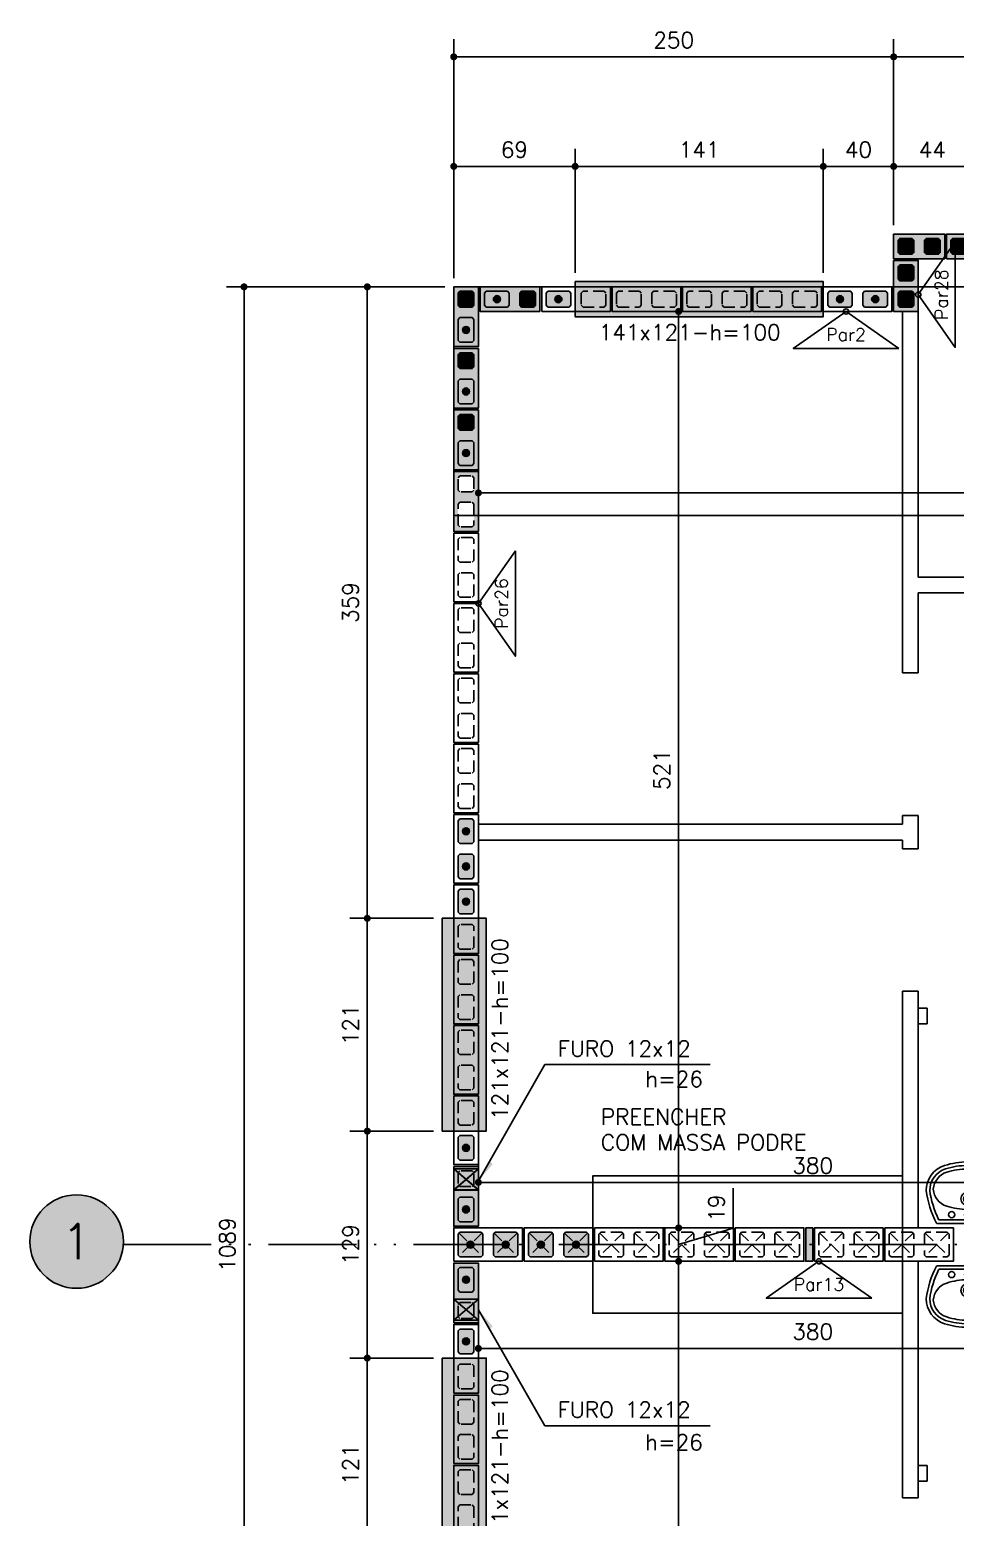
# Model space of a CAD drawing. Extents: x -14651 to 11095, y -4567 to -1290.
# Drawn here: x -41 to 485, y -3744 to -2898 of the extents above; entities that cross this region are included whole.
import ezdxf
from ezdxf.enums import TextEntityAlignment as Align

# ---------------------------------------------------------------- set-up
doc = ezdxf.new("R2010")
doc.units = 0
doc.header["$LTSCALE"] = 25
doc.linetypes.add('DASHED2', pattern=[0.375, 0.25, -0.125])
doc.linetypes.add('ESTILO_TQS_0004', pattern=[3.3, 2, -0.4, 0.05, -0.4, 0.05, -0.4])
for name, color, linetype in [('203', 1, 'DASHED2'), ('213', 252, 'Continuous'), ('241', 2, 'Continuous'), ('247', 50, 'Continuous'), ('248', 100, 'Continuous'), ('252', 1, 'Continuous'), ('253', 251, 'Continuous'), ('ABERTURAS', 53, 'Continuous'), ('ac-furo', 170, 'Continuous'), ('ALVENARIA NÃO ESTRUTURAL', 242, 'Continuous'), ('Arranque', 14, 'Continuous'), ('COTA', 1, 'Continuous'), ('EIXOS', 1, 'ESTILO_TQS_0004'), ('FERRO', 5, 'Continuous'), ('H2', 252, 'Continuous'), ('H4', 254, 'Continuous'), ('IND-EIXOS', 2, 'Continuous'), ('Linha_fina', 1, 'Continuous'), ('Pena_2', 2, 'Continuous'), ('PROJ', 252, 'Continuous'), ('T1', 2, 'Continuous'), ('TEXT-EIXOS', 3, 'Continuous'), ('TJANELA', 2, 'Continuous'), ('VIGA', 3, 'Continuous'), ('XREF-MC41-BAS-PLN-AMO-FINAIS-01.10$0$BLC_LOU_ATOMO', 1, 'Continuous')]:
    doc.layers.add(name, color=color, linetype=linetype)
doc.layers.add('XREF-MC41-BAS-ELE-PLN-TIPO-TERR$0$DEFPOINTS_ATOMO', color=21, linetype='Continuous', plot=False)
doc.styles.add('COTA', font='romans.shx')
doc.styles.get("Standard").update_dxf_attribs({"font": 'romans.shx'})
doc.styles.add('Texto1', font='romans.shx', dxfattribs={"height": 9})
doc.dimstyles.new('forma', dxfattribs={"dimscale": 5, "dimtxt": 1.8, "dimasz": 0.8, "dimexe": 2, "dimexo": 1, "dimgap": 1, "dimtad": 1, "dimdec": 1, "dimzin": 9, "dimtxsty": 'COTA', "dimblk1": 'DOT', "dimblk2": 'DOT', "dimsah": 1, "dimcen": 0, "dimdle": 1, "dimclrd": 256, "dimclre": 256, "dimclrt": 2, "dimadec": 0, "dimazin": 0, "dimtfac": 1, "dimtdec": 0, "dimtmove": 0, "dimatfit": 3, "dimfxl": 1, "dimtolj": 1, "dimtzin": 0, "dimarcsym": 0})

# ---------------------------------------------------------------- blocks, each defined once
blk = doc.blocks.new('P4015', base_point=(5842102.11612, -8124149.02973))
blk.add_lwpolyline([(5842082.61612, -8124156.02973), (5842121.61612, -8124156.02973), (5842121.61612, -8124142.02973), (5842082.61612, -8124142.02973), (5842082.61612, -8124156.02973)])
at = {"color": 1, "linetype": 'DASHED2'}
for points in [[(5842085.11612, -8124152.52973), (5842086.11612, -8124153.52973), (5842098.11612, -8124153.52973), (5842099.11612, -8124152.52973), (5842099.11612, -8124145.52973), (5842098.11612, -8124144.52973), (5842086.11612, -8124144.52973), (5842085.11612, -8124145.52973), (5842085.11612, -8124152.52973)], [(5842105.11612, -8124152.52973), (5842106.11612, -8124153.52973), (5842118.11612, -8124153.52973), (5842119.11612, -8124152.52973), (5842119.11612, -8124145.52973), (5842118.11612, -8124144.52973), (5842106.11612, -8124144.52973), (5842105.11612, -8124145.52973), (5842105.11612, -8124152.52973)]]:
    blk.add_lwpolyline(points, dxfattribs=at)
blk = doc.blocks.new('P3515')
at = {"layer": '248'}
h = blk.add_hatch(color=100, dxfattribs=at)
h.paths.add_polyline_path([(17, 7), (-17, 7), (-17, -7), (17, -7)])
h.paths.add_polyline_path([(-5.5, -3.5), (-6.5, -4.5), (-13.5, -4.5), (-14.5, -3.5), (-14.5, 3.5), (-13.5, 4.5), (-6.5, 4.5), (-5.5, 3.5)], flags=16)
h.paths.add_polyline_path([(0.5, 3.5), (1.5, 4.5), (13.5, 4.5), (14.5, 3.5), (14.5, -3.5), (13.5, -4.5), (1.5, -4.5), (0.5, -3.5)], flags=16)
blk.add_lwpolyline([(-17, -7), (17, -7), (17, 7), (-17, 7), (-17, -7)])
at = {"color": 1, "linetype": 'DASHED2'}
for points in [[(-14.5, -3.5), (-13.5, -4.5), (-6.5, -4.5), (-5.5, -3.5), (-5.5, 3.5), (-6.5, 4.5), (-13.5, 4.5), (-14.5, 3.5), (-14.5, -3.5)], [(0.5, -3.5), (1.5, -4.5), (13.5, -4.5), (14.5, -3.5), (14.5, 3.5), (13.5, 4.5), (1.5, 4.5), (0.5, 3.5), (0.5, -3.5)]]:
    blk.add_lwpolyline(points, dxfattribs=at)
blk = doc.blocks.new('P4020')
blk.add_lwpolyline([(-19.5, -9.5), (19.5, -9.5), (19.5, 9.5), (-19.5, 9.5), (-19.5, -9.5)])
at = {"color": 1, "linetype": 'DASHED2'}
for points in [[(-17, -6), (-16, -7), (-4, -7), (-3, -6), (-3, 6), (-4, 7), (-16, 7), (-17, 6), (-17, -6)], [(3, -6), (4, -7), (16, -7), (17, -6), (17, 6), (16, 7), (4, 7), (3, 6), (3, -6)]]:
    blk.add_lwpolyline(points, dxfattribs=at)
at = {"layer": '203', "color": 253}
for p, q in [((-16.5, 6.5), (-3.5, -6.5)), ((-3.5, 6.5), (-16.5, -6.5)), ((16.5, 6.5), (3.5, -6.5)), ((3.5, 6.5), (16.5, -6.5))]:
    blk.add_line(p, q, dxfattribs=at)
blk = doc.blocks.new('P3015')
at = {"layer": '252'}
h = blk.add_hatch(color=21, dxfattribs=at)
h.paths.add_polyline_path([(14.5, -7), (14.5, 7), (-14.5, 7), (-14.5, -7)])
h.paths.add_polyline_path([(3, 3.5), (4, 4.5), (11, 4.5), (12, 3.5), (12, -3.5), (11, -4.5), (4, -4.5), (3, -3.5)], flags=16)
h.paths.add_polyline_path([(-3, -3.5), (-4, -4.5), (-11, -4.5), (-12, -3.5), (-12, 3.5), (-11, 4.5), (-4, 4.5), (-3, 3.5)], flags=16)
blk.add_lwpolyline([(-14.5, -7), (14.5, -7), (14.5, 7), (-14.5, 7), (-14.5, -7)])
at = {"color": 1, "linetype": 'DASHED2'}
for points in [[(-12, -3.5), (-11, -4.5), (-4, -4.5), (-3, -3.5), (-3, 3.5), (-4, 4.5), (-11, 4.5), (-12, 3.5), (-12, -3.5)], [(3, -3.5), (4, -4.5), (11, -4.5), (12, -3.5), (12, 3.5), (11, 4.5), (4, 4.5), (3, 3.5), (3, -3.5)]]:
    blk.add_lwpolyline(points, dxfattribs=at)
blk = doc.blocks.new('P0520')
at = {"layer": '253'}
blk.add_hatch(color=129, dxfattribs=at).paths.add_polyline_path([(2, 9.5), (-2, 9.5), (-2, -9.5), (2, -9.5)])
blk.add_lwpolyline([(2, 9.5), (-2, 9.5), (-2, -9.5), (2, -9.5), (2, 9.5)])
blk = doc.blocks.new('_IDNPAR_2')
at = {"color": 3}
blk.add_lwpolyline([(1, -0.7), (0, 0), (-1, -0.7)], close=True, dxfattribs=at)
blk.add_circle((0, 0), 0.05, dxfattribs=at)
at = {"layer": '247', "color": 2, "style": 'COTA', "flags": 8}
blk.add_attdef('ID', text='', height=0.24, dxfattribs=at).set_placement((0, -0.438), align=Align.MIDDLE_CENTER)
blk = doc.blocks.new('GR-0909')
at = {"layer": '213'}
h = blk.add_hatch(color=256, dxfattribs=at)
h.paths.add_polyline_path([(3.5, -4.5), (4.5, -3.5), (4.500001, 3.5), (3.500001, 4.5), (-3.499999, 4.5), (-4.499999, 3.5), (-4.5, -3.5), (-3.5, -4.5)])
h.paths.add_polyline_path([(-2, 0, -1), (2, 0, -1)], flags=16)
at = {"layer": 'Arranque'}
blk.add_hatch(color=256, dxfattribs=at).paths.add_polyline_path([(2, 0, 1), (-2, 0, 1)])
at = {"layer": '213'}
blk.add_lwpolyline([(3.500001, 4.5), (4.500001, 3.5), (4.5, -3.5), (3.5, -4.5), (-3.5, -4.5), (-4.5, -3.5), (-4.499999, 3.5), (-3.499999, 4.5), (3.500001, 4.5)], dxfattribs=at)
at = {"layer": 'FERRO', "linetype": 'Continuous'}
blk.add_circle((0, 0), 2, dxfattribs=at)
blk = doc.blocks.new('GR-1409')
at = {"layer": '213'}
h = blk.add_hatch(color=256, dxfattribs=at)
h.paths.add_polyline_path([(-6, 4.5), (-7, 3.5), (-7, -3.5), (-6, -4.5), (6, -4.5), (7, -3.5), (7, 3.5), (6, 4.5)])
h.paths.add_polyline_path([(-2, 0, 1), (2, 0, 1)], flags=16)
at = {"layer": 'Arranque'}
blk.add_hatch(color=256, dxfattribs=at).paths.add_polyline_path([(-2, 0, 1), (2, 0, 1)])
at = {"layer": '213'}
blk.add_lwpolyline([(-7, 3.5), (-6, 4.5), (6, 4.5), (7, 3.5), (7, -3.5), (6, -4.5), (-6, -4.5), (-7, -3.5), (-7, 3.5)], dxfattribs=at)
at = {"layer": 'FERRO', "linetype": 'Continuous'}
blk.add_circle((0, 0), 2, dxfattribs=at)
blk = doc.blocks.new('GR-1414')
at = {"layer": '213'}
h = blk.add_hatch(color=256, dxfattribs=at)
h.paths.add_polyline_path([(6, -7), (7, -6), (7, 6), (6, 7), (-6, 7), (-7, 6), (-7, -6), (-6, -7)])
h.paths.add_polyline_path([(2, 0, 1), (-2, 0, 1)], flags=16)
at = {"layer": 'Arranque'}
blk.add_hatch(color=256, dxfattribs=at).paths.add_polyline_path([(2, 0, 1), (-2, 0, 1)])
at = {"layer": '213'}
for p, q in [((-7, 6), (-6, 7)), ((-7, -6), (-7, 6)), ((-6, 7), (6, 7)), ((6, 7), (7, 6)), ((7, 6), (7, -6)), ((-6, -7), (-7, -6)), ((6, -7), (-6, -7)), ((7, -6), (6, -7))]:
    blk.add_line(p, q, dxfattribs=at)
at = {"layer": 'FERRO', "linetype": 'Continuous'}
blk.add_circle((0, 0), 2, dxfattribs=at)
blk = doc.blocks.new('_Dot')
at = {"color": 0, "linetype": 'ByBlock', "lineweight": -2}
blk.add_line((-0.5, 0), (-1, 0), dxfattribs=at)
at = {"color": 0, "linetype": 'ByBlock', "const_width": 0.5}
blk.add_lwpolyline([(-0.25, 0, 1), (0.25, 0, 1)], format="xyb", close=True, dxfattribs=at)
blk = doc.blocks.new('*D68')
at = {"layer": 'COTA', "lineweight": -2, "transparency": 16777216}
for p, q in [((449.52, -3009.6), (449.52, -2966.13)), ((493.52, -3004.1), (493.52, -2966.13)), ((453.52, -2976.13), (489.52, -2976.13))]:
    blk.add_line(p, q, dxfattribs=at)
at = {"layer": 'Defpoints', "color": 0, "transparency": 16777216}
for p in [(493.52, -2976.13), (493.52, -3009.1), (449.52, -3014.6)]:
    blk.add_point(p, dxfattribs=at)
at = {"layer": 'COTA', "lineweight": -2, "transparency": 16777216, "xscale": 4, "yscale": 4, "zscale": 4, "rotation": 180}
blk.add_blockref('_Dot', (449.52, -2976.13), dxfattribs=at)
at = {"layer": 'COTA', "lineweight": -2, "transparency": 16777216, "xscale": 4, "yscale": 4, "zscale": 4}
blk.add_blockref('_Dot', (493.52, -2976.13), dxfattribs=at)
at = {"layer": 'COTA', "color": 2, "transparency": 16777216, "insert": (471.52, -2966.63), "char_height": 9, "attachment_point": 5, "style": 'COTA'}
blk.add_mtext('\\A1;44 ', dxfattribs=at)
blk = doc.blocks.new('*D89')
at = {"layer": 'COTA', "lineweight": -2, "transparency": 16777216}
for p, q in [((199.52, -3039.6), (199.52, -2966.13)), ((268.52, -3036.6), (268.52, -2966.13)), ((203.52, -2976.13), (264.52, -2976.13))]:
    blk.add_line(p, q, dxfattribs=at)
at = {"layer": 'Defpoints', "color": 0, "transparency": 16777216}
for p in [(268.52, -2976.13), (268.52, -3041.6), (199.52, -3044.6)]:
    blk.add_point(p, dxfattribs=at)
at = {"layer": 'COTA', "lineweight": -2, "transparency": 16777216, "xscale": 4, "yscale": 4, "zscale": 4, "rotation": 180}
blk.add_blockref('_Dot', (199.52, -2976.13), dxfattribs=at)
at = {"layer": 'COTA', "lineweight": -2, "transparency": 16777216, "xscale": 4, "yscale": 4, "zscale": 4}
blk.add_blockref('_Dot', (268.52, -2976.13), dxfattribs=at)
at = {"layer": 'COTA', "color": 2, "transparency": 16777216, "insert": (234.02, -2966.63), "char_height": 9, "attachment_point": 5, "style": 'COTA'}
blk.add_mtext('\\A1;69 ', dxfattribs=at)
blk = doc.blocks.new('*D90')
at = {"layer": 'COTA', "lineweight": -2, "transparency": 16777216}
for p, q in [((268.52, -3036.6), (268.52, -2966.13)), ((409.52, -3036.6), (409.52, -2966.13)), ((272.52, -2976.13), (405.52, -2976.13))]:
    blk.add_line(p, q, dxfattribs=at)
at = {"layer": 'Defpoints', "color": 0, "transparency": 16777216}
for p in [(409.52, -2976.13), (268.52, -3041.6), (409.52, -3041.6)]:
    blk.add_point(p, dxfattribs=at)
at = {"layer": 'COTA', "lineweight": -2, "transparency": 16777216, "xscale": 4, "yscale": 4, "zscale": 4, "rotation": 180}
blk.add_blockref('_Dot', (268.52, -2976.13), dxfattribs=at)
at = {"layer": 'COTA', "lineweight": -2, "transparency": 16777216, "xscale": 4, "yscale": 4, "zscale": 4}
blk.add_blockref('_Dot', (409.52, -2976.13), dxfattribs=at)
at = {"layer": 'COTA', "color": 2, "transparency": 16777216, "insert": (339.02, -2966.63), "char_height": 9, "attachment_point": 5, "style": 'COTA'}
blk.add_mtext('\\A1;141 ', dxfattribs=at)
blk = doc.blocks.new('*D91')
at = {"layer": 'COTA', "lineweight": -2, "transparency": 16777216}
for p, q in [((409.52, -3036.6), (409.52, -2966.13)), ((449.52, -3009.6), (449.52, -2966.13)), ((413.52, -2976.13), (445.52, -2976.13))]:
    blk.add_line(p, q, dxfattribs=at)
at = {"layer": 'Defpoints', "color": 0, "transparency": 16777216}
for p in [(449.52, -2976.13), (449.52, -3014.6), (409.52, -3041.6)]:
    blk.add_point(p, dxfattribs=at)
at = {"layer": 'COTA', "lineweight": -2, "transparency": 16777216, "xscale": 4, "yscale": 4, "zscale": 4, "rotation": 180}
blk.add_blockref('_Dot', (409.52, -2976.13), dxfattribs=at)
at = {"layer": 'COTA', "lineweight": -2, "transparency": 16777216, "xscale": 4, "yscale": 4, "zscale": 4}
blk.add_blockref('_Dot', (449.52, -2976.13), dxfattribs=at)
at = {"layer": 'COTA', "color": 2, "transparency": 16777216, "insert": (429.52, -2966.63), "char_height": 9, "attachment_point": 5, "style": 'COTA'}
blk.add_mtext('\\A1;40 ', dxfattribs=at)
blk = doc.blocks.new('*D92')
at = {"layer": 'COTA', "lineweight": -2, "transparency": 16777216}
for p, q in [((449.52, -3009.6), (449.52, -2903.84)), ((3258.52, -3009.6), (3258.52, -2903.84)), ((453.52, -2913.84), (3254.52, -2913.84))]:
    blk.add_line(p, q, dxfattribs=at)
at = {"layer": 'Defpoints', "color": 0, "transparency": 16777216}
for p in [(3258.52, -2913.84), (449.52, -3014.6), (3258.52, -3014.6)]:
    blk.add_point(p, dxfattribs=at)
at = {"layer": 'COTA', "lineweight": -2, "transparency": 16777216, "xscale": 4, "yscale": 4, "zscale": 4, "rotation": 180}
blk.add_blockref('_Dot', (449.52, -2913.84), dxfattribs=at)
at = {"layer": 'COTA', "lineweight": -2, "transparency": 16777216, "xscale": 4, "yscale": 4, "zscale": 4}
blk.add_blockref('_Dot', (3258.52, -2913.84), dxfattribs=at)
at = {"layer": 'COTA', "color": 2, "transparency": 16777216, "insert": (1854.02, -2904.34), "char_height": 9, "attachment_point": 5, "style": 'COTA'}
blk.add_mtext('\\A1;2809 ', dxfattribs=at)
blk = doc.blocks.new('*D93')
at = {"layer": 'COTA', "lineweight": -2, "transparency": 16777216}
for p, q in [((199.52, -3039.6), (199.52, -2903.84)), ((449.52, -3009.6), (449.52, -2903.84)), ((203.52, -2913.84), (445.52, -2913.84))]:
    blk.add_line(p, q, dxfattribs=at)
at = {"layer": 'Defpoints', "color": 0, "transparency": 16777216}
for p in [(449.52, -2913.84), (449.52, -3014.6), (199.52, -3044.6)]:
    blk.add_point(p, dxfattribs=at)
at = {"layer": 'COTA', "lineweight": -2, "transparency": 16777216, "xscale": 4, "yscale": 4, "zscale": 4, "rotation": 180}
blk.add_blockref('_Dot', (199.52, -2913.84), dxfattribs=at)
at = {"layer": 'COTA', "lineweight": -2, "transparency": 16777216, "xscale": 4, "yscale": 4, "zscale": 4}
blk.add_blockref('_Dot', (449.52, -2913.84), dxfattribs=at)
at = {"layer": 'COTA', "color": 2, "transparency": 16777216, "insert": (324.52, -2904.34), "char_height": 9, "attachment_point": 5, "style": 'COTA'}
blk.add_mtext('\\A1;250 ', dxfattribs=at)
blk = doc.blocks.new('*D94')
at = {"layer": 'COTA', "lineweight": -2, "transparency": 16777216}
for p, q in [((194.52, -3044.6), (140.38, -3044.6)), ((150.38, -3048.6), (150.38, -3399.6)), ((188.02, -3403.6), (140.38, -3403.6))]:
    blk.add_line(p, q, dxfattribs=at)
at = {"layer": 'Defpoints', "color": 0, "transparency": 16777216}
for p in [(199.52, -3044.6), (150.38, -3403.6), (193.02, -3403.6)]:
    blk.add_point(p, dxfattribs=at)
at = {"layer": 'COTA', "lineweight": -2, "transparency": 16777216, "xscale": 4, "yscale": 4, "zscale": 4}
for p, rotation in [((150.38, -3044.6), 90), ((150.38, -3403.6), 270)]:
    blk.add_blockref('_Dot', p, dxfattribs=dict(at, rotation=rotation))
at = {"layer": 'COTA', "color": 2, "transparency": 16777216, "insert": (140.88, -3224.1), "char_height": 9, "attachment_point": 5, "rotation": 90, "style": 'COTA'}
blk.add_mtext('\\A1;359 ', dxfattribs=at)
blk = doc.blocks.new('*D95')
at = {"layer": 'COTA', "lineweight": -2, "transparency": 16777216}
for p, q in [((188.02, -3403.6), (140.38, -3403.6)), ((150.38, -3407.6), (150.38, -3520.6)), ((188.02, -3524.6), (140.38, -3524.6))]:
    blk.add_line(p, q, dxfattribs=at)
at = {"layer": 'Defpoints', "color": 0, "transparency": 16777216}
for p in [(193.02, -3403.6), (150.38, -3524.6), (193.02, -3524.6)]:
    blk.add_point(p, dxfattribs=at)
at = {"layer": 'COTA', "lineweight": -2, "transparency": 16777216, "xscale": 4, "yscale": 4, "zscale": 4}
for p, rotation in [((150.38, -3403.6), 90), ((150.38, -3524.6), 270)]:
    blk.add_blockref('_Dot', p, dxfattribs=dict(at, rotation=rotation))
at = {"layer": 'COTA', "color": 2, "transparency": 16777216, "insert": (140.88, -3464.1), "char_height": 9, "attachment_point": 5, "rotation": 90, "style": 'COTA'}
blk.add_mtext('\\A1;121 ', dxfattribs=at)
blk = doc.blocks.new('*D96')
at = {"layer": 'COTA', "lineweight": -2, "transparency": 16777216}
for p, q in [((188.02, -3524.6), (140.38, -3524.6)), ((150.38, -3528.6), (150.38, -3649.6)), ((188.02, -3653.6), (140.38, -3653.6))]:
    blk.add_line(p, q, dxfattribs=at)
at = {"layer": 'Defpoints', "color": 0, "transparency": 16777216}
for p in [(193.02, -3524.6), (150.38, -3653.6), (193.02, -3653.6)]:
    blk.add_point(p, dxfattribs=at)
at = {"layer": 'COTA', "lineweight": -2, "transparency": 16777216, "xscale": 4, "yscale": 4, "zscale": 4}
for p, rotation in [((150.38, -3524.6), 90), ((150.38, -3653.6), 270)]:
    blk.add_blockref('_Dot', p, dxfattribs=dict(at, rotation=rotation))
at = {"layer": 'COTA', "color": 2, "transparency": 16777216, "insert": (140.88, -3589.1), "char_height": 9, "attachment_point": 5, "rotation": 90, "style": 'COTA'}
blk.add_mtext('\\A1;129 ', dxfattribs=at)
blk = doc.blocks.new('*D97')
at = {"layer": 'COTA', "lineweight": -2, "transparency": 16777216}
for p, q in [((188.02, -3653.6), (140.38, -3653.6)), ((150.38, -3657.6), (150.38, -3770.6)), ((188.02, -3774.6), (140.38, -3774.6))]:
    blk.add_line(p, q, dxfattribs=at)
at = {"layer": 'Defpoints', "color": 0, "transparency": 16777216}
for p in [(193.02, -3653.6), (150.38, -3774.6), (193.02, -3774.6)]:
    blk.add_point(p, dxfattribs=at)
at = {"layer": 'COTA', "lineweight": -2, "transparency": 16777216, "xscale": 4, "yscale": 4, "zscale": 4}
for p, rotation in [((150.38, -3653.6), 90), ((150.38, -3774.6), 270)]:
    blk.add_blockref('_Dot', p, dxfattribs=dict(at, rotation=rotation))
at = {"layer": 'COTA', "color": 2, "transparency": 16777216, "insert": (140.88, -3714.1), "char_height": 9, "attachment_point": 5, "rotation": 90, "style": 'COTA'}
blk.add_mtext('\\A1;121 ', dxfattribs=at)
blk = doc.blocks.new('*D99')
at = {"layer": 'COTA', "lineweight": -2, "transparency": 16777216}
for p, q in [((194.52, -3044.6), (70.35, -3044.6)), ((80.35, -3048.6), (80.35, -4129.6)), ((194.52, -4133.6), (70.35, -4133.6))]:
    blk.add_line(p, q, dxfattribs=at)
at = {"layer": 'Defpoints', "color": 0, "transparency": 16777216}
for p in [(199.52, -3044.6), (80.35, -4133.6), (199.52, -4133.6)]:
    blk.add_point(p, dxfattribs=at)
at = {"layer": 'COTA', "lineweight": -2, "transparency": 16777216, "xscale": 4, "yscale": 4, "zscale": 4}
for p, rotation in [((80.35, -3044.6), 90), ((80.35, -4133.6), 270)]:
    blk.add_blockref('_Dot', p, dxfattribs=dict(at, rotation=rotation))
at = {"layer": 'COTA', "color": 2, "transparency": 16777216, "insert": (70.85, -3589.1), "char_height": 9, "attachment_point": 5, "rotation": 90, "style": 'COTA'}
blk.add_mtext('\\A1;1089 ', dxfattribs=at)
blk = doc.blocks.new('*D129')
at = {"layer": 'COTA', "lineweight": -2, "transparency": 16777216}
for p, q in [((293.52, -3058.6), (337.31, -3058.6)), ((327.31, -3062.6), (327.31, -3575.6)), ((293.52, -3579.6), (337.31, -3579.6))]:
    blk.add_line(p, q, dxfattribs=at)
at = {"layer": 'Defpoints', "color": 0, "transparency": 16777216}
for p in [(288.52, -3058.6), (288.52, -3579.6), (327.31, -3579.6)]:
    blk.add_point(p, dxfattribs=at)
at = {"layer": 'COTA', "lineweight": -2, "transparency": 16777216, "xscale": 4, "yscale": 4, "zscale": 4}
for p, rotation in [((327.31, -3058.6), 90), ((327.31, -3579.6), 270)]:
    blk.add_blockref('_Dot', p, dxfattribs=dict(at, rotation=rotation))
at = {"layer": 'COTA', "color": 2, "transparency": 16777216, "insert": (317.81, -3319.1), "char_height": 9, "attachment_point": 5, "rotation": 90, "style": 'COTA'}
blk.add_mtext('\\A1;521 ', dxfattribs=at)
blk = doc.blocks.new('*D130')
at = {"layer": 'COTA', "lineweight": -2, "transparency": 16777216}
for p, q in [((358.31, -3579.8), (358.31, -3556.94)), ((293.52, -3579.6), (337.31, -3579.6)), ((327.31, -3589.1), (358.31, -3579.8)), ((327.31, -3583.6), (327.31, -3594.6)), ((332.31, -3598.6), (337.31, -3598.6))]:
    blk.add_line(p, q, dxfattribs=at)
at = {"layer": 'Defpoints', "color": 0, "transparency": 16777216}
for p in [(288.52, -3579.6), (327.31, -3598.6), (327.31, -3598.6)]:
    blk.add_point(p, dxfattribs=at)
at = {"layer": 'COTA', "lineweight": -2, "transparency": 16777216, "xscale": 4, "yscale": 4, "zscale": 4}
for p, rotation in [((327.31, -3579.6), 90), ((327.31, -3598.6), 270)]:
    blk.add_blockref('_Dot', p, dxfattribs=dict(at, rotation=rotation))
at = {"layer": 'COTA', "color": 2, "transparency": 16777216, "insert": (348.81, -3568.37), "char_height": 9, "attachment_point": 5, "rotation": 90, "style": 'COTA'}
blk.add_mtext('\\A1;19 ', dxfattribs=at)
blk = doc.blocks.new('*D131')
at = {"layer": 'COTA', "lineweight": -2, "transparency": 16777216}
for p, q in [((332.31, -3598.6), (337.31, -3598.6)), ((327.31, -3602.6), (327.31, -4115.6)), ((323.52, -4119.6), (317.31, -4119.6))]:
    blk.add_line(p, q, dxfattribs=at)
at = {"layer": 'Defpoints', "color": 0, "transparency": 16777216}
for p in [(327.31, -3598.6), (327.31, -4119.6), (328.52, -4119.6)]:
    blk.add_point(p, dxfattribs=at)
at = {"layer": 'COTA', "lineweight": -2, "transparency": 16777216, "xscale": 4, "yscale": 4, "zscale": 4}
for p, rotation in [((327.31, -3598.6), 90), ((327.31, -4119.6), 270)]:
    blk.add_blockref('_Dot', p, dxfattribs=dict(at, rotation=rotation))
at = {"layer": 'COTA', "color": 2, "transparency": 16777216, "insert": (317.81, -3859.1), "char_height": 9, "attachment_point": 5, "rotation": 90, "style": 'COTA'}
blk.add_mtext('\\A1;521 ', dxfattribs=at)
blk = doc.blocks.new('XREF-MC41-BAS-PLN-AMO-FINAIS-01.10$0$CUBA03')
at = {"layer": 'PROJ'}
for p, q in [((-0.01, -0.05), (0.01, -0.05)), ((0, -0.06), (0, -0.04))]:
    blk.add_line(p, q, dxfattribs=at)
for points in [[(-0.1306, -0.3297, 0.077416), (0, -0.35, 0.077416), (0.1306, -0.3297, 0.326333), (0.235, -0.1868, 0.08687), (0.1764, -0.0027, 0.279276), (0.172, 0), (-0.172, 0, 0.279276), (-0.1764, -0.0027, 0.08687), (-0.235, -0.1868, 0.326333)], [(0.215, -0.1881, 0.080556), (0.1642, -0.0228, 0.285352), (0.1597, -0.02), (-0.1597, -0.02, 0.285352), (-0.1642, -0.0228, 0.080556), (-0.215, -0.1881, 0.323537), (-0.1245, -0.3106, 0.077416), (0, -0.33, 0.077416), (0.1245, -0.3106, 0.323537)], [(0.1185, -0.0985, 0.077416), (0, -0.08, 0.077416), (-0.1185, -0.0985, 0.305715), (-0.1947, -0.195, 0.305715), (-0.1185, -0.2915, 0.077416), (0, -0.31, 0.077416), (0.1185, -0.2915, 0.305715), (0.1947, -0.195, 0.305715)]]:
    blk.add_lwpolyline(points, format="xyb", close=True, dxfattribs=at)
for centre, radius in [((-0.09, -0.05), 0.0175), ((0, -0.05), 0.0175), ((0.09, -0.05), 0.0175), ((0, -0.14), 0.0375), ((0, -0.14), 0.0225)]:
    blk.add_circle(centre, radius, dxfattribs=at)
blk = doc.blocks.new('A$Cf20c1e06')
at = {"layer": 'ALVENARIA NÃO ESTRUTURAL'}
for p, q in [((4.5327, 13.3353), (4.4427, 13.3353)), ((4.4427, 13.3353), (4.4427, 11.2803)), ((4.5327, 11.8253), (4.5327, 13.3353)), ((5.9327, 11.8253), (4.5327, 11.8253)), ((4.5327, 11.7353), (5.9327, 11.7353)), ((4.5327, 11.2803), (4.5327, 11.7353)), ((4.4427, 11.2803), (4.5327, 11.2803)), ((4.4427, 10.4203), (2.0327, 10.4203)), ((2.0327, 10.4203), (2.0327, 10.3303)), ((4.5327, 10.4703), (4.4427, 10.4703)), ((4.4427, 10.4703), (4.4427, 10.4203)), ((4.5327, 10.2803), (4.5327, 10.4703)), ((2.0327, 10.3303), (4.4427, 10.3303)), ((4.4427, 10.3303), (4.4427, 10.2803)), ((4.4427, 10.2803), (4.5327, 10.2803)), ((4.5327, 9.4703), (4.4427, 9.4703)), ((4.4427, 9.4703), (4.4427, 8.1253)), ((4.5327, 8.1253), (4.5327, 9.4703)), ((4.5827, 9.3753), (4.5327, 9.3753)), ((4.5327, 9.3753), (4.5327, 9.2853)), ((4.5827, 9.2853), (4.5827, 9.3753)), ((4.5327, 9.2853), (4.5827, 9.2853)), ((4.4427, 8.1253), (4.5327, 8.1253)), ((4.4427, 6.5903), (4.4427, 7.9353)), ((4.4427, 7.9353), (4.5327, 7.9353)), ((4.5327, 7.9353), (4.5327, 6.5903)), ((4.5327, 6.7753), (4.5827, 6.7753)), ((4.5327, 6.6853), (4.5327, 6.7753)), ((4.5827, 6.7753), (4.5827, 6.6853)), ((4.5827, 6.6853), (4.5327, 6.6853)), ((4.5327, 6.5903), (4.4427, 6.5903))]:
    blk.add_line(p, q, dxfattribs=at)
at = {"layer": 'XREF-MC41-BAS-PLN-AMO-FINAIS-01.10$0$BLC_LOU_ATOMO', "xscale": -1, "rotation": 180}
blk.add_blockref('XREF-MC41-BAS-PLN-AMO-FINAIS-01.10$0$CUBA03', (4.8127, 8.1503), dxfattribs=at)
at = {"layer": 'XREF-MC41-BAS-PLN-AMO-FINAIS-01.10$0$BLC_LOU_ATOMO'}
blk.add_blockref('XREF-MC41-BAS-PLN-AMO-FINAIS-01.10$0$CUBA03', (4.8127, 7.9103), dxfattribs=at)
blk = doc.blocks.new('furo 12 x12')
at = {"layer": 'H2'}
for points in [[(-1405.39, -3672.05), (-1399.38, -3665.04), (-1411.38, -3665.04)], [(-1411.38, -3679.04), (-1405.39, -3672.05), (-1411.38, -3665.04)], [(-1399.38, -3679.08), (-1399.38, -3665.04), (-1405.39, -3672.05)], [(-1405.39, -3672.05), (-1411.38, -3679.04), (-1411.38, -3679.08), (-1399.38, -3679.08)]]:
    blk.add_hatch(color=256, dxfattribs=at).paths.add_polyline_path(points)
at = {"layer": 'Pena_2', "ltscale": 0.5}
blk.add_lwpolyline([(-1411.38, -3665.04), (-1399.38, -3665.04), (-1399.38, -3679.08), (-1411.38, -3679.08)], close=True, dxfattribs=at)
at = {"layer": 'VIGA', "ltscale": 0.5}
for p, q in [((-1399.38, -3665.04), (-1411.38, -3679.04)), ((-1399.38, -3679.08), (-1411.38, -3665.04))]:
    blk.add_line(p, q, dxfattribs=at)
blk = doc.blocks.new('ss')
at = {"layer": 'Linha_fina'}
blk.add_solid([(0, 0), (-2.5, -0.29), (-2.5, 0.3)], dxfattribs=at)
blk = doc.blocks.new('*D227')
at = {"layer": 'COTA', "lineweight": -2, "transparency": 16777216}
for p, q in [((213.52, -3141.12), (213.52, -3171.76)), ((217.52, -3161.76), (850.52, -3161.76)), ((854.52, -3156.05), (854.52, -3171.76))]:
    blk.add_line(p, q, dxfattribs=at)
at = {"layer": 'Defpoints', "color": 0, "transparency": 16777216}
for p in [(213.52, -3136.12), (854.52, -3151.05), (854.52, -3161.76)]:
    blk.add_point(p, dxfattribs=at)
at = {"layer": 'COTA', "lineweight": -2, "transparency": 16777216, "xscale": 4, "yscale": 4, "zscale": 4, "rotation": 180}
blk.add_blockref('_Dot', (213.52, -3161.76), dxfattribs=at)
at = {"layer": 'COTA', "lineweight": -2, "transparency": 16777216, "xscale": 4, "yscale": 4, "zscale": 4}
blk.add_blockref('_Dot', (854.52, -3161.76), dxfattribs=at)
at = {"layer": 'COTA', "color": 2, "transparency": 16777216, "insert": (547.23, -3152.26), "char_height": 9, "attachment_point": 5, "style": 'COTA'}
blk.add_mtext('\\A1;641 ', dxfattribs=at)
blk = doc.blocks.new('*D233')
at = {"layer": 'COTA', "lineweight": -2, "transparency": 16777216}
for p, q in [((213.52, -3556.62), (213.52, -3543.71)), ((593.52, -3553.6), (593.52, -3543.71)), ((589.52, -3553.71), (217.52, -3553.71))]:
    blk.add_line(p, q, dxfattribs=at)
at = {"layer": 'Defpoints', "color": 0, "transparency": 16777216}
for p in [(213.52, -3553.71), (593.52, -3558.6), (213.52, -3561.62)]:
    blk.add_point(p, dxfattribs=at)
at = {"layer": 'COTA', "lineweight": -2, "transparency": 16777216, "xscale": 4, "yscale": 4, "zscale": 4, "rotation": 180}
blk.add_blockref('_Dot', (213.52, -3553.71), dxfattribs=at)
at = {"layer": 'COTA', "lineweight": -2, "transparency": 16777216, "xscale": 4, "yscale": 4, "zscale": 4}
blk.add_blockref('_Dot', (593.52, -3553.71), dxfattribs=at)
at = {"layer": 'COTA', "color": 2, "transparency": 16777216, "insert": (403.51, -3544.21), "char_height": 9, "attachment_point": 5, "style": 'COTA'}
blk.add_mtext('\\A1;380 ', dxfattribs=at)
blk = doc.blocks.new('*D237')
at = {"layer": 'COTA', "lineweight": -2, "transparency": 16777216}
for p, q in [((213.52, -3624.6), (213.52, -3658.13)), ((593.52, -3624.6), (593.52, -3658.13)), ((589.52, -3648.13), (217.52, -3648.13))]:
    blk.add_line(p, q, dxfattribs=at)
at = {"layer": 'Defpoints', "color": 0, "transparency": 16777216}
for p in [(213.52, -3619.6), (593.52, -3619.6), (213.52, -3648.13)]:
    blk.add_point(p, dxfattribs=at)
at = {"layer": 'COTA', "lineweight": -2, "transparency": 16777216, "xscale": 4, "yscale": 4, "zscale": 4, "rotation": 180}
blk.add_blockref('_Dot', (213.52, -3648.13), dxfattribs=at)
at = {"layer": 'COTA', "lineweight": -2, "transparency": 16777216, "xscale": 4, "yscale": 4, "zscale": 4}
blk.add_blockref('_Dot', (593.52, -3648.13), dxfattribs=at)
at = {"layer": 'COTA', "color": 2, "transparency": 16777216, "insert": (403.52, -3638.63), "char_height": 9, "attachment_point": 5, "style": 'COTA'}
blk.add_mtext('\\A1;380 ', dxfattribs=at)

msp = doc.modelspace()

# ---------------------------------------------------------------- hatches: boundary and pattern name
at = {"layer": 'ABERTURAS', "transparency": 33554457}
for points in [[(268.52, -3041.6), (409.52, -3041.6), (409.52, -3061.6), (268.52, -3061.6)], [(193.02, -3524.6), (193.02, -3403.6), (218.02, -3403.6), (218.02, -3524.6)], [(193.02, -3653.6), (193.02, -3774.6), (218.02, -3774.6), (218.02, -3653.6)]]:
    msp.add_hatch(color=256, dxfattribs=at).paths.add_polyline_path(points)
at = {"layer": 'H4'}
h = msp.add_hatch(color=256, dxfattribs=at)
edge = h.paths.add_edge_path()
edge.add_arc((-14.83, -3587.36), 26.59, 0, 360)

# ---------------------------------------------------------------- linework, layer by layer
at = {"layer": 'ABERTURAS'}
for points in [[(268.52, -3041.6), (409.52, -3041.6), (409.52, -3061.6), (268.52, -3061.6)], [(193.02, -3524.6), (193.02, -3403.6), (218.02, -3403.6), (218.02, -3524.6)], [(193.02, -3653.6), (193.02, -3774.6), (218.02, -3774.6), (218.02, -3653.6)]]:
    msp.add_lwpolyline(points, close=True, dxfattribs=at)
at = {"layer": 'ac-furo'}
for p, q in [((213.56, -3558.05), (199.56, -3546.05)), ((213.56, -3546.05), (199.56, -3558.05)), ((213.56, -3558.09), (199.56, -3546.09)), ((213.56, -3546.09), (199.56, -3558.09)), ((213.56, -3632.08), (199.56, -3620.08)), ((213.56, -3620.08), (199.56, -3632.08)), ((213.56, -3632.11), (199.56, -3620.11)), ((213.56, -3620.11), (199.56, -3632.11))]:
    msp.add_line(p, q, dxfattribs=at)
for points in [[(213.56, -3546.05), (213.56, -3558.05), (199.56, -3558.05), (199.56, -3546.05)], [(213.56, -3546.09), (213.56, -3558.09), (199.56, -3558.09), (199.56, -3546.09)], [(213.56, -3620.08), (213.56, -3632.08), (199.56, -3632.08), (199.56, -3620.08)], [(213.56, -3620.11), (213.56, -3632.11), (199.56, -3632.11), (199.56, -3620.11)]]:
    msp.add_lwpolyline(points, close=True, dxfattribs=at)
at = {"layer": 'EIXOS'}
msp.add_line((11.7, -3589.1), (3495.96, -3589.1), dxfattribs=at)
at = {"layer": 'IND-EIXOS'}
msp.add_circle((-14.83, -3587.36), 26.59, dxfattribs=at)
at = {"layer": 'Linha_fina'}
for p, q in [((251.23, -3486.74), (213.56, -3552.84)), ((251.23, -3486.74), (345.2, -3486.74)), ((251.19, -3692.2), (213.52, -3626.11)), ((251.19, -3692.2), (345.16, -3692.2))]:
    msp.add_line(p, q, dxfattribs=at)
at = {"layer": 'Pena_2', "color": 174, "ltscale": 0.25}
msp.add_lwpolyline([(454.52, -3628.11), (454.52, -3550.09), (278.52, -3550.09), (278.52, -3628.11)], close=True, dxfattribs=at)
at = {"layer": 'XREF-MC41-BAS-ELE-PLN-TIPO-TERR$0$DEFPOINTS_ATOMO'}
msp.add_lwpolyline([(199.52, -3044.6), (1454.36, -3044.6), (1454.36, -3174.6), (199.52, -3174.6)], close=True, dxfattribs=at)

# ---------------------------------------------------------------- block references
for name, p in [('GR-0909', (456.52, -3021.6)), ('GR-0909', (471.52, -3021.6)), ('GR-0909', (486.52, -3021.6)), ('GR-0909', (456.52, -3036.6)), ('GR-0909', (206.52, -3051.6)), ('GR-1409', (224.02, -3051.6)), ('GR-0909', (241.52, -3051.6)), ('GR-1409', (259.02, -3051.6)), ('GR-1409', (419.02, -3051.6)), ('GR-1409', (439.02, -3051.6)), ('GR-0909', (456.52, -3051.6)), ('GR-0909', (206.52, -3086.6)), ('GR-0909', (206.52, -3121.6)), ('GR-1414', (209.02, -3589.1)), ('GR-1414', (229.02, -3589.1)), ('GR-1414', (249.02, -3589.1)), ('GR-1414', (269.02, -3589.1))]:
    msp.add_blockref(name, p)
at = {"rotation": 90}
for p in [(206.52, -3069.1), (206.52, -3104.1), (206.52, -3139.1), (206.52, -3354.1), (206.52, -3374.1), (206.52, -3394.1), (206.52, -3534.1), (206.52, -3569.12), (206.52, -3609.08), (206.52, -3644.1)]:
    msp.add_blockref('GR-1409', p, dxfattribs=at)
at = {"layer": '241'}
for name, p in [('P3015', (464.02, -3021.6)), ('P3515', (496.52, -3021.6)), ('P4015', (269.02, -3051.6)), ('P4015', (309.02, -3051.6)), ('P4015', (349.02, -3051.6)), ('P4015', (389.02, -3051.6)), ('P4015', (429.02, -3051.6)), ('P4020', (219.02, -3589.1)), ('P4020', (259.02, -3589.1)), ('P4020', (299.02, -3589.1)), ('P4020', (339.02, -3589.1)), ('P4020', (379.02, -3589.1)), ('P4020', (424.02, -3589.1)), ('P4020', (464.02, -3589.1))]:
    msp.add_blockref(name, p, dxfattribs=at)
for name, p, rotation in [('P3015', (456.52, -3044.1), 270), ('P4015', (206.52, -3204.1), 270), ('P4015', (206.52, -3244.1), 270), ('P4015', (206.52, -3284.1), 270), ('P4015', (206.52, -3324.1), 270), ('P4015', (206.52, -3364.1), 270), ('P4015', (206.52, -3404.1), 270), ('P4015', (206.52, -3444.1), 270), ('P4015', (206.52, -3484.1), 270), ('P4015', (206.52, -3524.1), 270), ('P3515', (206.52, -3561.62), 270), ('P0520', (401.52, -3589.1), 359.9999987685874)]:
    msp.add_blockref(name, p, dxfattribs=dict(at, rotation=rotation))
at = {"layer": '241', "xscale": -1}
for name, p, rotation in [('P3515', (206.52, -3061.6), 90), ('P3515', (206.52, -3096.6), 90), ('P3515', (206.52, -3131.6), 90), ('P3515', (206.52, -3166.6), 90), ('P3515', (206.52, -3616.58), 270), ('P4015', (206.52, -3654.1), 270), ('P4015', (206.52, -3694.1), 270), ('P4015', (206.52, -3734.1), 270)]:
    msp.add_blockref(name, p, dxfattribs=dict(at, rotation=rotation))
msp.add_blockref('P3515', (231.52, -3051.6), dxfattribs=at)
at = {"layer": '247', "linetype": 'Continuous', "xscale": 30, "yscale": 30, "zscale": 30, "rotation": 90}
for p, values in [((463.52, -3049.03), {'ID': 'Par28'}), ((213.52, -3224.6), {'ID': 'Par26'})]:
    msp.add_blockref('_IDNPAR_2', p, dxfattribs=at).add_auto_attribs(values)
at = {"layer": '247', "linetype": 'Continuous', "xscale": 30, "yscale": 30, "zscale": 30}
for p, values in [((422.46, -3058.6), {'ID': 'Par2'}), ((407.09, -3598.6), {'ID': 'Par13'})]:
    msp.add_blockref('_IDNPAR_2', p, dxfattribs=at).add_auto_attribs(values)
at = {"layer": 'COTA', "xscale": 100, "yscale": 100, "zscale": 100}
msp.add_blockref('A$Cf20c1e06', (10.24, -4392.13), dxfattribs=at)
at = {"layer": 'COTA', "yscale": 4.999999999999998, "zscale": 4.999999999999998}
for p, xscale, rotation in [((213.56, -3552.84), 4.999999999999998, 236.3440974744763), ((213.52, -3626.11), -4.999999999999998, 303.6559025255237)]:
    msp.add_blockref('ss', p, dxfattribs=dict(at, xscale=xscale, rotation=rotation))
at = {"layer": 'COTA', "rotation": 270}
for p in [(3878.6, -4957.47), (3878.6, -5031.49)]:
    msp.add_blockref('furo 12 x12', p, dxfattribs=at)

# ---------------------------------------------------------------- texts
at = {"layer": 'T1', "style": 'Texto1'}
for s, p in [('FURO 12x12', (258.63, -3482.21)), ('h=26', (308.32, -3499.51)), ('FURO 12x12', (258.59, -3687.47)), ('h=26', (308.28, -3705.97))]:
    msp.add_text(s, height=9, dxfattribs=at).set_placement(p)
at = {"layer": 'T1', "ltscale": 0.25, "style": 'Texto1'}
for s, p in [('PREENCHER', (283.16, -3520.93)), ('COM MASSA PODRE', (283.16, -3535.5))]:
    msp.add_text(s, height=9, dxfattribs=at).set_placement(p)
at = {"layer": 'TEXT-EIXOS'}
msp.add_text('1', height=20, dxfattribs=at).set_placement((-14.83, -3587.36), align=Align.MIDDLE_CENTER)
at = {"layer": 'TJANELA', "style": 'Texto1'}
msp.add_text('141x121-h=100', height=9, dxfattribs=at).set_placement((333.6, -3074.97), align=Align.CENTER)
for p in [(230.23, -3466.52), (230.23, -3711.67)]:
    msp.add_text('121x121-h=100', height=9, rotation=90, dxfattribs=at).set_placement(p, align=Align.CENTER)

# ---------------------------------------------------------------- dimensions: what is measured, and where the dimension line sits
at = {"layer": 'COTA'}
for base, p1, p2, override, picture, middle in [((449.52, -2913.84), (199.52, -3044.6), (449.52, -3014.6), {"dimpost": ' '}, '*D93', (324.52, -2904.34)), ((3258.52, -2913.84), (449.52, -3014.6), (3258.52, -3014.6), {"dimpost": ' '}, '*D92', (1854.02, -2904.34)), ((268.52, -2976.13), (199.52, -3044.6), (268.52, -3041.6), {"dimpost": ' '}, '*D89', (234.02, -2966.63)), ((409.52, -2976.13), (268.52, -3041.6), (409.52, -3041.6), {"dimpost": ' ', "dimtmove": 1}, '*D90', (339.02, -2966.63)), ((449.52, -2976.13), (409.52, -3041.6), (449.52, -3014.6), {"dimpost": ' ', "dimtmove": 1}, '*D91', (429.52, -2966.63)), ((493.52, -2976.13), (449.52, -3014.6), (493.52, -3009.1), {"dimpost": ' '}, '*D68', (471.52, -2966.63)), ((213.52, -3648.13), (593.52, -3619.6), (213.52, -3619.6), {"dimpost": ' '}, '*D237', (403.52, -3638.63))]:
    dim = msp.add_linear_dim(base=base, p1=p1, p2=p2, dimstyle='forma', override=override, dxfattribs=at)
    dim.commit()
    dim.dimension.update_dxf_attribs({"geometry": picture, "text_midpoint": middle})
for base, p1, p2, override, picture, middle in [((80.35, -4133.6), (199.52, -3044.6), (199.52, -4133.6), {"dimpost": ' '}, '*D99', (70.85, -3589.1)), ((150.38, -3403.6), (199.52, -3044.6), (193.02, -3403.6), {"dimpost": ' '}, '*D94', (140.88, -3224.1)), ((327.31, -3579.6), (288.52, -3058.6), (288.52, -3579.6), {"dimpost": ' '}, '*D129', (317.81, -3319.1)), ((150.38, -3524.6), (193.02, -3403.6), (193.02, -3524.6), {"dimpost": ' ', "dimtmove": 1}, '*D95', (140.88, -3464.1)), ((150.38, -3653.6), (193.02, -3524.6), (193.02, -3653.6), {"dimpost": ' ', "dimtmove": 1}, '*D96', (140.88, -3589.1)), ((327.31, -3598.6), (288.52, -3579.6), (327.31, -3598.6), {"dimpost": ' ', "dimtmove": 1}, '*D130', (348.81, -3574.8)), ((327.31, -4119.6), (327.31, -3598.6), (328.52, -4119.6), {"dimpost": ' ', "dimtmove": 1}, '*D131', (317.81, -3859.1)), ((150.38, -3774.6), (193.02, -3653.6), (193.02, -3774.6), {"dimpost": ' ', "dimtmove": 1}, '*D97', (140.88, -3714.1))]:
    dim = msp.add_linear_dim(base=base, p1=p1, p2=p2, angle=90, dimstyle='forma', override=override, dxfattribs=at)
    dim.commit()
    dim.dimension.update_dxf_attribs({"geometry": picture, "text_midpoint": middle})
for base, p1, p2, picture, middle in [((854.52, -3161.76), (213.52, -3136.12), (854.52, -3151.05), '*D227', (547.23, -3161.76)), ((213.52, -3553.71), (593.52, -3558.6), (213.52, -3561.62), '*D233', (403.51, -3553.71))]:
    dim = msp.add_linear_dim(base=base, p1=p1, p2=p2, dimstyle='forma', override={"dimpost": ' '}, dxfattribs=at)
    dim.commit()
    dim.dimension.update_dxf_attribs({"geometry": picture, "text_midpoint": middle, "dimtype": 128})

doc.saveas('drawing.dxf')
